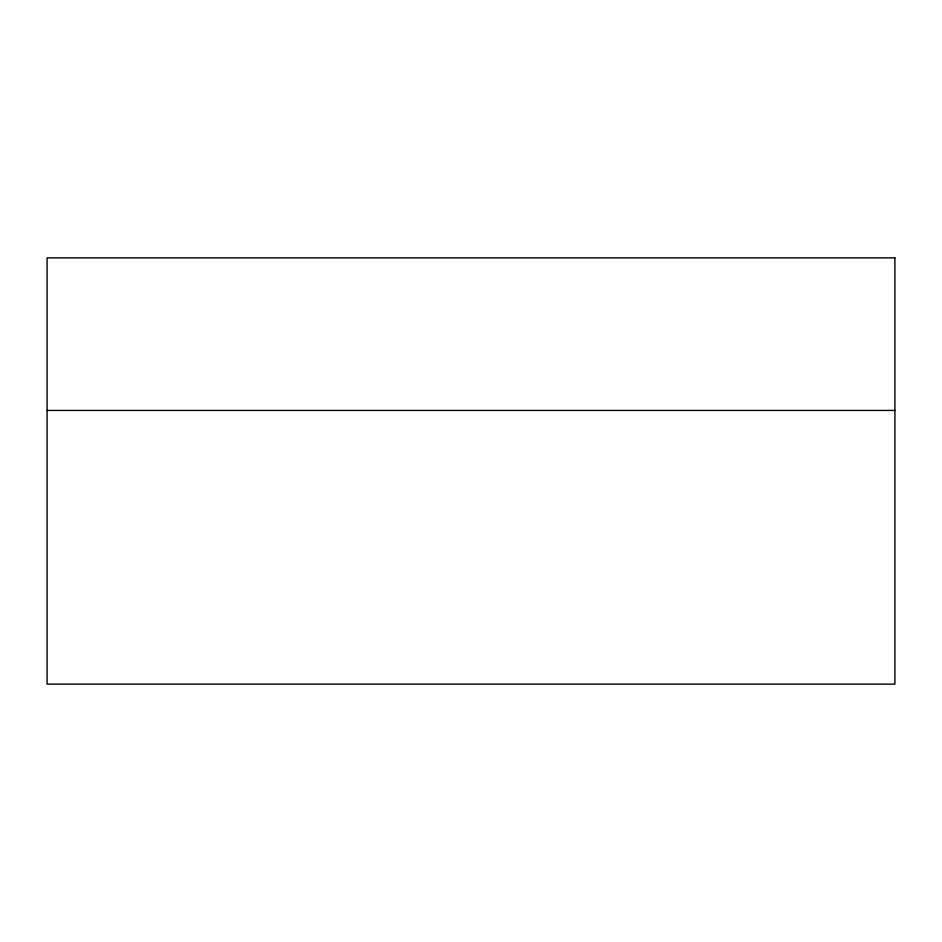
<?xml version="1.0" encoding="UTF-8"?>
<svg xmlns="http://www.w3.org/2000/svg" width="942" height="942" viewBox="0 0 942 942"><rect width="100%" height="100%" fill="white"/><g stroke="black" fill="none" stroke-linecap="round" stroke-linejoin="round"><path stroke-width="1.41" d="M47.1 410.429L894.9 410.429M894.9 257.873L47.1 257.873L47.1 684.127L894.9 684.127L894.9 257.873"/></g></svg>
